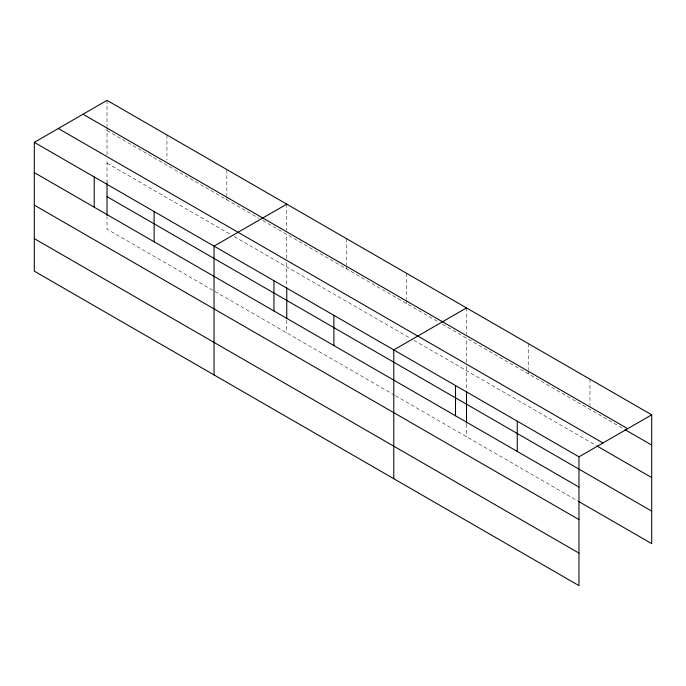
<?xml version="1.0" encoding="UTF-8"?>
<svg xmlns="http://www.w3.org/2000/svg" width="686" height="686" viewBox="0 0 686 686"><rect width="100%" height="100%" fill="white"/><g stroke="black" fill="none" stroke-linecap="round" stroke-linejoin="round"><path stroke-width="0.51" stroke-dasharray="3.43 2.57" d="M107.025 183.033L107.025 158.946M107.025 154.744L107.025 127.485M286.765 262.712L286.765 286.808M286.765 258.519L286.765 234.389M466.514 366.487L466.514 390.583M466.514 362.294L466.514 338.164M107.025 130.614L259.119 218.422M262.807 220.549L438.86 322.197M442.547 324.324L624.063 429.119M107.025 163.139L230.539 234.449M234.226 236.576L410.288 338.224M413.975 340.35L596.417 445.686M394.613 395.213L107.025 229.175L107.025 216.587M395.539 395.745L577.989 501.08M589.969 379.195L589.969 405.272M528.237 343.557L528.237 369.625M528.237 370.672L528.237 373.801M466.514 307.92L466.514 333.988M466.514 424.128L466.514 436.716M406.601 273.328L406.601 299.396M406.601 300.442L406.601 303.572M346.687 238.737L346.687 264.805M346.687 265.851L346.687 268.981M286.765 204.145L286.765 230.213M286.765 320.353L286.765 332.95M226.852 169.553L226.852 195.63M226.852 196.668L226.852 199.798M166.938 134.962L166.938 159.992M107.025 100.37L107.025 126.447"/><path stroke-width="1.03" d="M34.3 142.362L578.975 456.825L578.975 585.63L34.3 271.159L34.3 142.362L107.025 100.37L651.7 414.841L651.7 543.638L578.915 501.612M286.765 204.145L214.041 246.137L214.041 374.933M466.514 307.92L393.781 349.911L393.781 478.708M578.975 456.825L651.7 414.841M83.023 114.228L627.699 428.69M624.98 429.65L651.7 445.077M58.301 128.505L602.977 442.967M597.343 446.217L651.7 477.602M107.025 196.65L651.7 511.113M34.3 172.606L578.975 487.069M34.3 205.131L578.975 519.594M34.3 238.634L578.975 553.105M517.244 421.187L517.244 451.431M466.514 391.629L466.514 423.082M455.513 385.549L455.513 415.793M333.868 315.32L333.868 345.555M286.765 287.854L286.765 318.261M273.954 280.728L273.954 310.964M154.127 211.545L154.127 241.789M107.025 183.033L107.025 215.533M94.214 176.954L94.214 207.198"/></g></svg>
